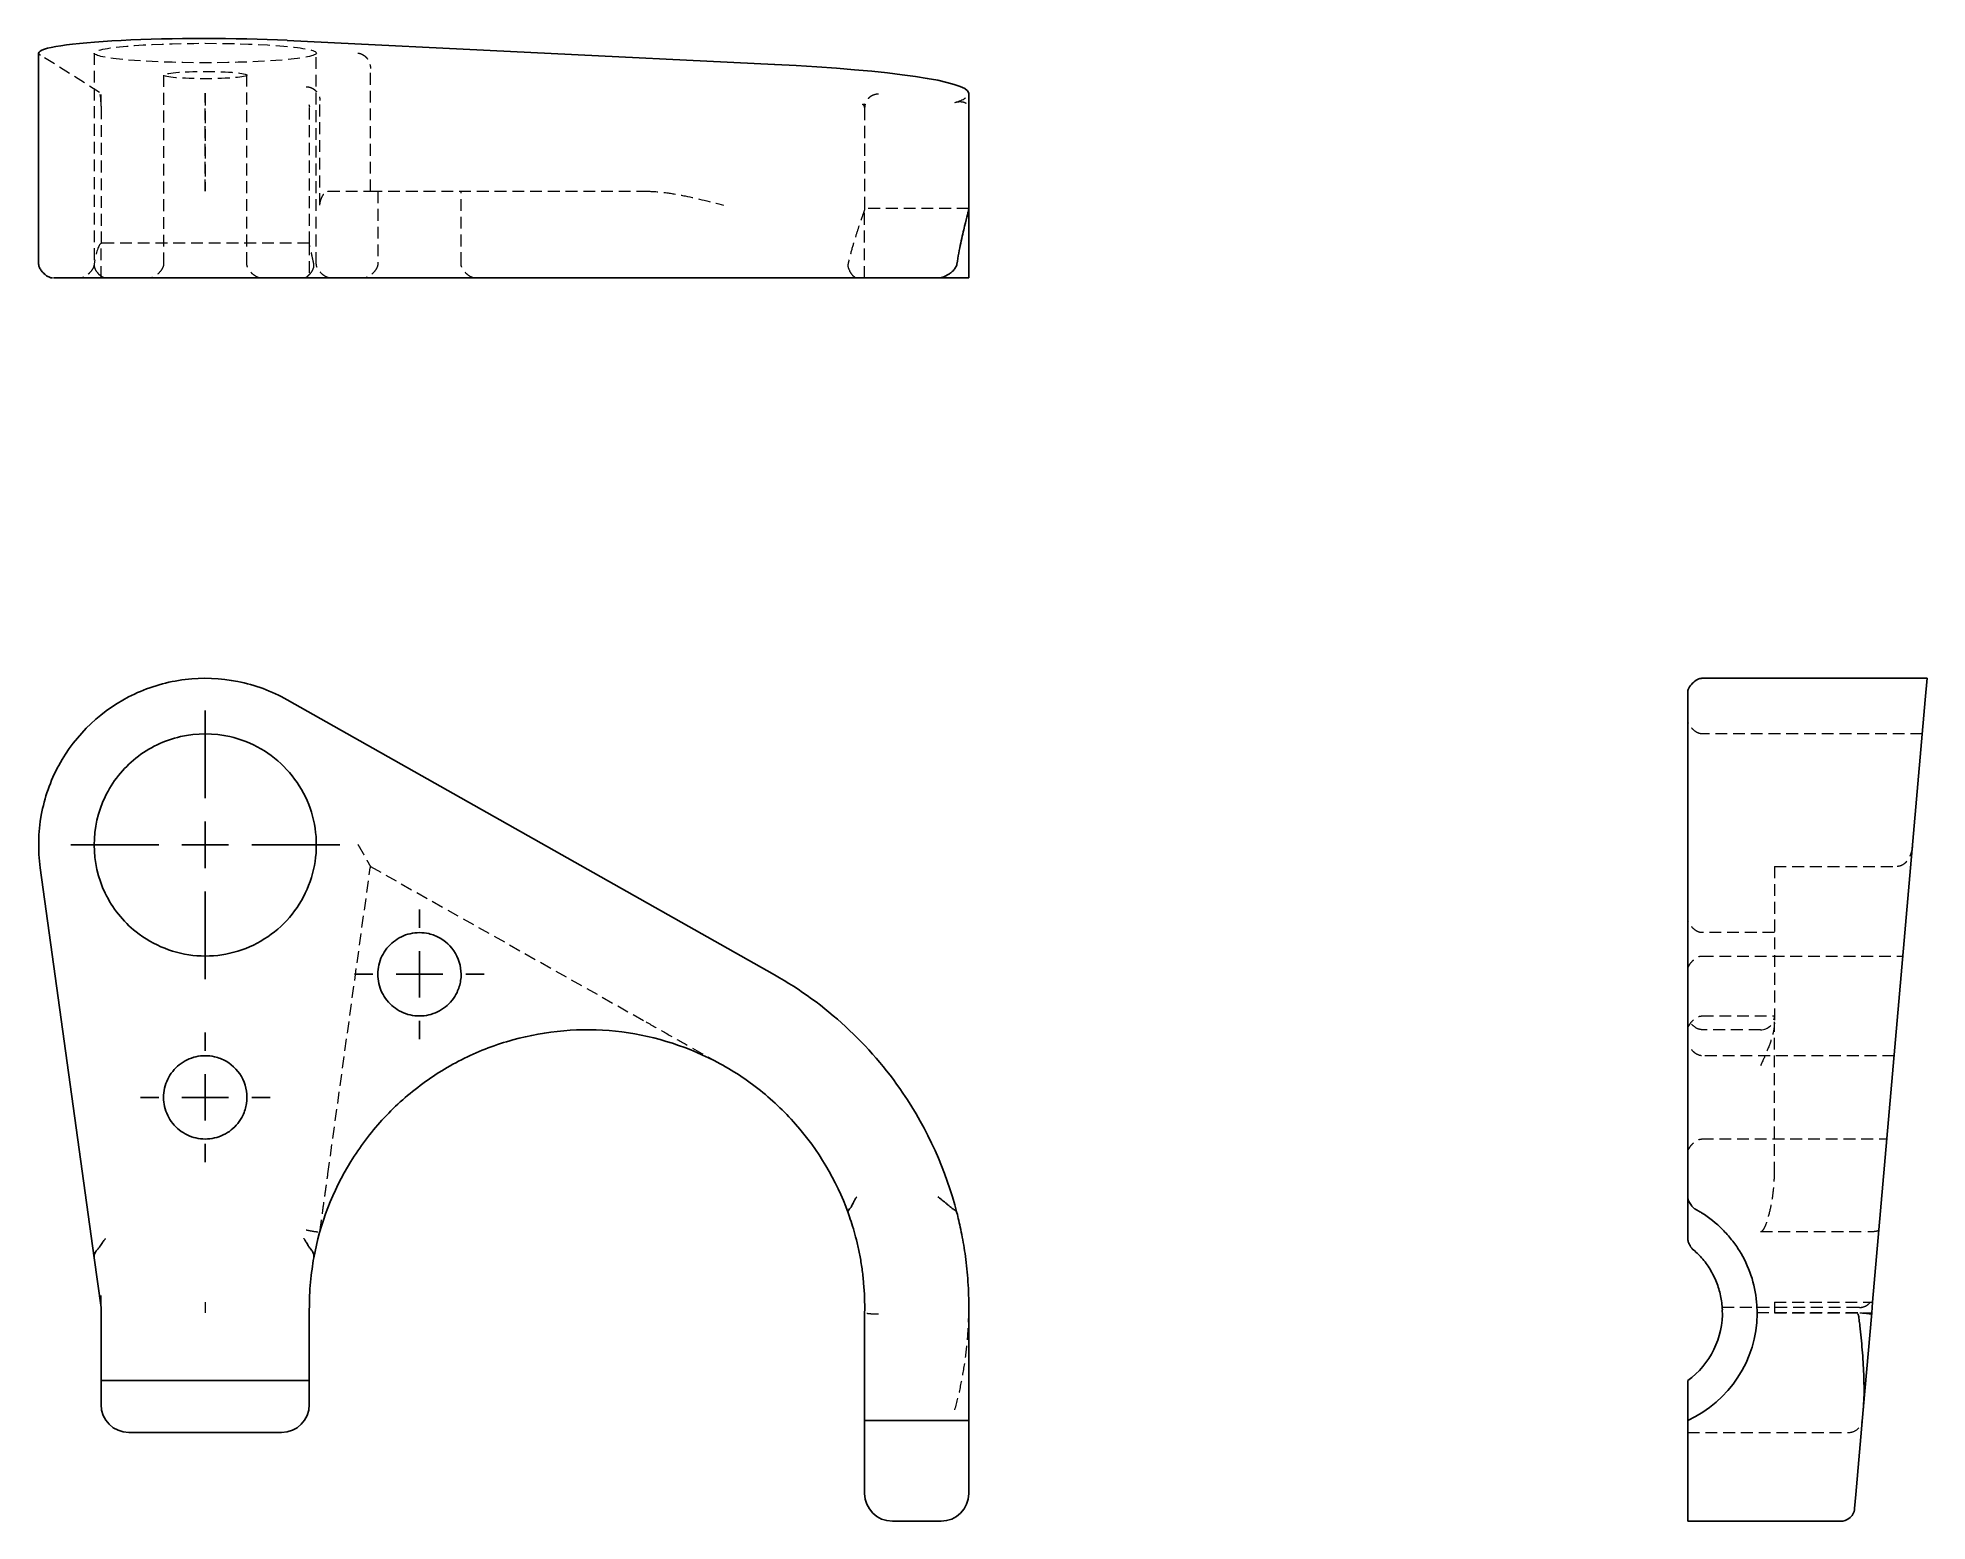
# Model space of a CAD drawing. Header units: millimetres. Extents: x 33 to 236, y 12 to 171.
import ezdxf

# ---------------------------------------------------------------- set-up
doc = ezdxf.new("R2010")
doc.units = ezdxf.units.MM
doc.linetypes.add('HIDDEN', pattern=[1.905, 1.27, -0.635])
doc.layers.add('10', color=7, linetype='Continuous')

# ---------------------------------------------------------------- blocks, each defined once
blk = doc.blocks.new('SW_CENTERMARKSYMBOL_0')
at = {"layer": '10', "color": 0}
for p, q in [((0, 5), (0, 14.43)), ((0, 0), (0, 2.5)), ((-5, 0), (-14.43, 0)), ((0, 0), (-2.5, 0)), ((0, 0), (0, -2.5)), ((0, 0), (2.5, 0)), ((5, 0), (14.43, 0)), ((0, -5), (0, -14.43))]:
    blk.add_line(p, q, dxfattribs=at)
blk = doc.blocks.new('SW_CENTERMARKSYMBOL_1')
at = {"layer": '10', "color": 0}
for p, q in [((0, 5), (0, 6.97)), ((0, 0), (0, 2.5)), ((-5, 0), (-6.97, 0)), ((0, 0), (-2.5, 0)), ((0, 0), (0, -2.5)), ((0, 0), (2.5, 0)), ((5, 0), (6.97, 0)), ((0, -5), (0, -6.97))]:
    blk.add_line(p, q, dxfattribs=at)
blk = doc.blocks.new('SW_CENTERMARKSYMBOL_2')
at = {"layer": '10', "color": 0}
for p, q in [((0, 5), (0, 6.97)), ((0, 0), (0, 2.5)), ((-5, 0), (-6.97, 0)), ((0, 0), (-2.5, 0)), ((0, 0), (0, -2.5)), ((0, 0), (2.5, 0)), ((5, 0), (6.97, 0)), ((0, -5), (0, -6.97))]:
    blk.add_line(p, q, dxfattribs=at)

msp = doc.modelspace()

# ---------------------------------------------------------------- linework, layer by layer
at = {"color": 7, "linetype": 'Continuous', "lineweight": 25}
for p, q in [((59.78, 170.66), (112.12, 168.08)), ((33.1, 169.3), (33.1, 146.64)), ((132.96, 165), (132.96, 152.55)), ((132.96, 152.6), (132.96, 145.15)), ((59.04, 145.15), (111.39, 145.15)), ((132.96, 145.15), (129.7, 145.15)), ((235.86, 102.18), (211.64, 102.18)), ((235.86, 102.18), (235.66, 99.87)), ((112.12, 70.33), (59.78, 99.87)), ((235.66, 99.87), (233.08, 70.33)), ((210.15, 98.57), (210.15, 69.03)), ((33.27, 81.83), (39.06, 39.96)), ((233.08, 70.33), (230, 35.21)), ((39.8, 34.63), (39.06, 39.96)), ((39.8, 26.78), (39.8, 34.63)), ((132.96, 35.21), (132.96, 34.05)), ((230, 35.21), (229.9, 34.05)), ((62.16, 34.37), (62.16, 26.78)), ((121.78, 22.5), (121.78, 34.05)), ((132.96, 33.95), (132.96, 22.5)), ((229.9, 34.05), (228.99, 23.66)), ((62.16, 26.78), (39.8, 26.78)), ((39.8, 26.78), (39.8, 24.2)), ((62.16, 24.2), (62.16, 26.78)), ((210.15, 24.2), (210.15, 26.78)), ((132.96, 22.5), (121.78, 22.5)), ((121.78, 22.5), (121.78, 14.67)), ((132.96, 14.67), (132.96, 22.5)), ((210.15, 24.2), (210.15, 22.5)), ((210.15, 14.67), (210.15, 22.5)), ((228.2, 14.54), (228.99, 23.66)), ((42.78, 21.21), (59.18, 21.21)), ((210.15, 14.67), (210.15, 11.69)), ((228.07, 13.05), (228.2, 14.54)), ((124.76, 11.69), (129.98, 11.69)), ((210.15, 11.69), (226.58, 11.69))]:
    msp.add_line(p, q, dxfattribs=at)
at = {"color": 7, "linetype": 'HIDDEN', "lineweight": 18}
for p, q in [((39.62, 165.07), (33.27, 169.08)), ((39.06, 169.3), (39.06, 146.64)), ((62.91, 146.64), (62.91, 169.3)), ((46.51, 166.93), (46.51, 146.64)), ((55.46, 146.64), (55.46, 166.93)), ((68.72, 154.46), (68.72, 167.62)), ((50.98, 164.95), (50.98, 154.46)), ((50.99, 154.46), (50.99, 165)), ((50.99, 164.9), (50.99, 165)), ((39.8, 163.59), (39.8, 163.46)), ((39.8, 163.46), (39.8, 148.85)), ((62.12, 163.78), (62.18, 163.54)), ((62.16, 163.46), (62.16, 148.83)), ((62.16, 163.43), (62.16, 148.87)), ((63.3, 152.97), (63.3, 164.19)), ((121.78, 163.4), (121.78, 152.6)), ((121.79, 152.55), (121.79, 163.46)), ((132.96, 163.4), (132.96, 152.6)), ((50.98, 154.46), (50.99, 154.46)), ((64.14, 154.45), (64.16, 154.46)), ((64.16, 154.46), (68.7, 154.46)), ((68.7, 154.46), (68.72, 154.46)), ((68.72, 154.46), (98.31, 154.46)), ((69.51, 154.46), (69.51, 146.64)), ((78.46, 146.64), (78.46, 154.46)), ((121.78, 145.15), (121.78, 152.6)), ((132.96, 152.6), (121.78, 152.6)), ((62.16, 148.87), (39.8, 148.87)), ((39.8, 145.15), (39.8, 148.85)), ((62.16, 148.87), (62.16, 145.15)), ((235.34, 96.21), (211.64, 96.21)), ((64.16, 48.99), (68.7, 81.83)), ((68.72, 81.98), (98.31, 65.29)), ((219.46, 81.98), (219.46, 65.29)), ((219.46, 81.98), (232.62, 81.98)), ((219.46, 74.87), (211.64, 74.87)), ((211.64, 72.36), (233.25, 72.36)), ((211.64, 65.93), (219.46, 65.93)), ((219.46, 48.99), (219.46, 65.29)), ((217.97, 64.44), (211.64, 64.44)), ((232.32, 61.66), (211.64, 61.66)), ((211.64, 52.72), (231.54, 52.72)), ((217.97, 42.78), (229.19, 42.78)), ((50.99, 35.21), (50.99, 34.05)), ((228.46, 34.63), (213.85, 34.63)), ((219.46, 35.21), (230, 35.21)), ((219.46, 35.21), (219.46, 34.05)), ((228.59, 34.63), (228.46, 34.63)), ((228.4, 34.05), (217.6, 34.05)), ((219.46, 34.05), (229.9, 34.05)), ((210.15, 21.21), (227.41, 21.21))]:
    msp.add_line(p, q, dxfattribs=at)
at = {"color": 7, "linetype": 'HIDDEN', "lineweight": 18, "flags": 128}
for points in [[(210.15, 46.52), (210.15, 46.52)], [(210.93, 45.21), (210.93, 45.21)], [(210.15, 42.04), (210.15, 42.04)], [(210.68, 40.9), (210.68, 40.9)]]:
    msp.add_lwpolyline(points, dxfattribs=at)
at = {"color": 7, "linetype": 'HIDDEN', "lineweight": 18}
for centre, radius, start, end in [((50.99, 84.29), 17.89, 352.1168, 352.5909), ((217.97, 65.93), 1.49, 270, 0), ((91.98, 34.63), 40.99, 179.1867, 180.8133)]:
    msp.add_arc(centre, radius, start, end, dxfattribs=at)
at = {"color": 7, "linetype": 'Continuous', "lineweight": 25}
for centre, radius, start, end in [((204.93, 34.05), 12.67, 0, 5.2759), ((204.93, 34.05), 8.94, 305.6853, 2.0517), ((204.93, 34.05), 12.67, 294.3157, 359.5453), ((42.78, 24.2), 2.98, 180, 270), ((59.18, 24.2), 2.98, 270, 0), ((124.76, 14.67), 2.98, 180, 270), ((129.98, 14.67), 2.98, 270, 0)]:
    msp.add_arc(centre, radius, start, end, dxfattribs=at)
for centre, major_axis, start_param, end_param in [((50.99, 169.3), (17.89, 0), 1.057086, 3.141593), ((91.98, 164.95), (40.99, 0), 0.014211, 1.057086)]:
    msp.add_ellipse(centre, major_axis=major_axis, ratio=0.087489, start_param=start_param, end_param=end_param, dxfattribs=at)
at = {"color": 7, "linetype": 'HIDDEN', "lineweight": 18}
for centre, major_axis, ratio, start_param, end_param in [((50.99, 169.3), (17.89, 0), 0.087489, 3.141593, 3.27918), ((91.98, 164.95), (40.99, 0), 0.087489, 3.127397, 3.155787), ((91.98, 164.95), (40.99, 0), 0.087489, 6.012162, 6.268974), ((39.88, 139.93), (0, 8.94), 0.138462, 0.065178, 0.722734)]:
    msp.add_ellipse(centre, major_axis=major_axis, ratio=ratio, start_param=start_param, end_param=end_param, dxfattribs=at)
for centre, major_axis in [((50.99, 169.3), (11.93, 0)), ((50.99, 166.93), (4.47, 0))]:
    msp.add_ellipse(centre, major_axis=major_axis, ratio=0.087489, dxfattribs=at)
for points, knots in [([(67.38, 169.3), (67.42, 169.29), (67.51, 169.28), (67.62, 169.25), (67.73, 169.21), (67.84, 169.16), (67.93, 169.1), (68.02, 169.05), (68.11, 168.98), (68.18, 168.92), (68.27, 168.83), (68.37, 168.71), (68.47, 168.56), (68.55, 168.4), (68.62, 168.24), (68.67, 168.06), (68.71, 167.89), (68.72, 167.77), (68.72, 167.71)], [0, 0, 0, 0, 0.073249, 0.143365, 0.210299, 0.274001, 0.334425, 0.391532, 0.44529, 0.495683, 0.54271, 0.624884, 0.700618, 0.770236, 0.834199, 0.893155, 0.948016, 1, 1, 1, 1]), ([(39.8, 163.59), (39.8, 163.77), (39.8, 163.96), (39.78, 164.3), (39.77, 164.46), (39.71, 164.87), (39.67, 165.04), (39.62, 165.07)], [0, 0, 0, 0, 0.25, 0.25, 0.5, 0.5, 1, 1, 1, 1]), ([(39.8, 163.59), (39.8, 164.01), (39.8, 164.74), (39.8, 165.04), (39.8, 165.07)], [0, 0, 0, 0, 0.571429, 1, 1, 1, 1]), ([(61.83, 165.68), (61.88, 165.68), (61.96, 165.68), (62.08, 165.66), (62.19, 165.63), (62.3, 165.6), (62.41, 165.55), (62.51, 165.5), (62.6, 165.45), (62.69, 165.39), (62.77, 165.32), (62.85, 165.25), (62.92, 165.18), (62.98, 165.1), (63.03, 165.02), (63.08, 164.95), (63.12, 164.87), (63.16, 164.79), (63.2, 164.71), (63.22, 164.63), (63.25, 164.56), (63.26, 164.48), (63.28, 164.41), (63.29, 164.34), (63.29, 164.27), (63.3, 164.23), (63.3, 164.21)], [0, 0, 0, 0, 0.054664, 0.108234, 0.160702, 0.212043, 0.262235, 0.311256, 0.359095, 0.405754, 0.451249, 0.495611, 0.538868, 0.581029, 0.622095, 0.66206, 0.700916, 0.738655, 0.775268, 0.810751, 0.845101, 0.878321, 0.910413, 0.941385, 0.971243, 1, 1, 1, 1]), ([(123.27, 164.89), (123.23, 164.89), (123.16, 164.89), (123.04, 164.87), (122.93, 164.85), (122.82, 164.82), (122.72, 164.78), (122.62, 164.74), (122.53, 164.69), (122.44, 164.64), (122.36, 164.58), (122.29, 164.52), (122.22, 164.45), (122.15, 164.39), (122.1, 164.32), (122.05, 164.24), (122, 164.17), (121.96, 164.1), (121.92, 164.02), (121.89, 163.95), (121.86, 163.88), (121.84, 163.81), (121.82, 163.74), (121.81, 163.67), (121.8, 163.6), (121.79, 163.53), (121.78, 163.47), (121.78, 163.43), (121.78, 163.41)], [0, 0, 0, 0, 0.050347, 0.099779, 0.148289, 0.195859, 0.242469, 0.2881, 0.332737, 0.376378, 0.419026, 0.4607, 0.501427, 0.541226, 0.580105, 0.618064, 0.655097, 0.691198, 0.726359, 0.760572, 0.793833, 0.826139, 0.857488, 0.887881, 0.917323, 0.945819, 0.973375, 1, 1, 1, 1]), ([(121.77, 163.46), (121.77, 163.52), (121.77, 163.63), (121.61, 163.74), (121.54, 163.79)], [0, 0, 0, 0, 0.5591599, 1, 1, 1, 1]), ([(121.56, 163.79), (121.64, 163.8), (121.8, 163.82), (121.83, 163.83), (121.85, 163.83)], [0, 0, 0, 0, 0.499712, 1, 1, 1, 1]), ([(131.47, 163.99), (131.71, 164.07), (131.91, 164.09), (132.27, 164.07), (132.42, 164.04), (132.67, 163.93), (132.77, 163.85), (132.87, 163.73), (132.9, 163.68), (132.93, 163.61), (132.94, 163.58), (132.95, 163.54), (132.95, 163.53), (132.96, 163.5), (132.96, 163.49), (132.96, 163.47), (132.96, 163.46), (132.96, 163.44), (132.96, 163.44), (132.96, 163.42), (132.96, 163.41), (132.96, 163.4)], [0, 0, 0, 0, 0.25, 0.25, 0.5, 0.5, 0.75, 0.75, 0.875, 0.875, 0.9375, 0.9375, 0.96875, 0.96875, 0.984375, 0.984375, 0.992188, 0.992188, 0.996094, 0.996094, 1, 1, 1, 1]), ([(63.3, 152.97), (63.3, 153), (63.3, 153.06), (63.31, 153.17), (63.35, 153.39), (63.45, 153.7), (63.61, 154.01), (63.82, 154.31), (63.96, 154.37), (64.04, 154.4)], [0, 0, 0, 0, 0.013826, 0.031925, 0.066526, 0.196455, 0.453265, 0.712957, 1, 1, 1, 1]), ([(98.31, 154.46), (99.02, 154.46), (99.72, 154.4), (101.11, 154.22), (101.81, 154.1), (103.88, 153.68), (105.26, 153.32), (106.63, 152.97)], [0, 0, 0, 0, 0.25, 0.25, 0.5, 0.5, 1, 1, 1, 1]), ([(121.77, 152.55), (121.77, 152.53), (121.77, 152.47), (121.61, 152.01), (121.34, 151.23), (120.98, 150.16), (120.56, 148.81), (120.22, 147.59), (120.04, 146.82), (120, 146.64)], [0, 0, 0, 0, 0.1139069, 0.2798609, 0.4408679, 0.6061873, 0.7743106, 0.9468308, 1, 1, 1, 1]), ([(62.64, 146.64), (62.58, 146.94), (62.45, 147.56), (62.29, 148.24), (62.18, 148.71), (62.17, 148.79), (62.17, 148.83)], [0, 0, 0, 0, 0.250143, 0.507342, 0.771562, 1, 1, 1, 1]), ([(39.06, 146.64), (39.05, 146.57), (39.04, 146.43), (38.89, 146.08), (38.56, 145.65), (38.13, 145.32), (37.78, 145.17), (37.63, 145.15), (37.57, 145.15)], [0, 0, 0, 0, 0.083884, 0.198412, 0.499385, 0.801272, 0.914733, 1, 1, 1, 1]), ([(39.06, 146.64), (39.05, 146.56), (39.05, 146.48), (39.08, 146.32), (39.11, 146.23), (39.21, 145.99), (39.32, 145.83), (39.45, 145.68)], [0, 0, 0, 0, 0.25, 0.25, 0.5, 0.5, 1, 1, 1, 1]), ([(46.51, 146.64), (46.51, 146.57), (46.49, 146.43), (46.34, 146.08), (46.02, 145.65), (45.58, 145.32), (45.24, 145.17), (45.09, 145.15), (45.02, 145.15)], [0, 0, 0, 0, 0.083872, 0.198373, 0.499298, 0.801193, 0.914705, 1, 1, 1, 1]), ([(56.95, 145.15), (56.88, 145.15), (56.74, 145.17), (56.39, 145.32), (55.95, 145.65), (55.63, 146.08), (55.48, 146.43), (55.46, 146.57), (55.46, 146.64)], [0, 0, 0, 0, 0.08514, 0.198708, 0.500629, 0.801615, 0.916111, 1, 1, 1, 1]), ([(62.31, 145.68), (62.44, 145.83), (62.53, 145.99), (62.65, 146.32), (62.67, 146.48), (62.64, 146.64)], [0, 0, 0, 0, 0.5, 0.5, 1, 1, 1, 1]), ([(64.4, 145.15), (64.34, 145.15), (64.19, 145.17), (63.84, 145.32), (63.41, 145.65), (63.08, 146.08), (62.93, 146.43), (62.92, 146.57), (62.91, 146.64)], [0, 0, 0, 0, 0.08525, 0.198713, 0.500595, 0.801575, 0.916107, 1, 1, 1, 1]), ([(69.51, 146.64), (69.51, 146.57), (69.49, 146.43), (69.34, 146.08), (69.01, 145.65), (68.58, 145.32), (68.23, 145.17), (68.08, 145.15), (68.02, 145.15)], [0, 0, 0, 0, 0.0838675, 0.1983582, 0.4992637, 0.8011627, 0.914694, 1, 1, 1, 1]), ([(79.95, 145.15), (79.88, 145.15), (79.73, 145.17), (79.38, 145.32), (78.95, 145.65), (78.63, 146.08), (78.47, 146.43), (78.46, 146.57), (78.45, 146.64)], [0, 0, 0, 0, 0.085122, 0.198718, 0.50065, 0.801629, 0.916113, 1, 1, 1, 1]), ([(120, 146.64), (119.97, 146.52), (119.98, 146.4), (120.05, 146.16), (120.1, 146.04), (120.16, 145.93)], [0, 0, 0, 0, 0.5, 0.5, 1, 1, 1, 1]), ([(40.28, 145.15), (40.26, 145.15), (40.22, 145.15), (40.15, 145.16), (40.07, 145.19), (39.96, 145.24), (39.85, 145.31), (39.73, 145.4), (39.62, 145.49), (39.54, 145.58), (39.48, 145.65), (39.45, 145.68)], [0, 0, 0, 0, 0.061158, 0.13793, 0.231559, 0.312218, 0.509847, 0.664996, 0.780857, 0.905214, 1, 1, 1, 1]), ([(61.56, 145.15), (61.58, 145.15), (61.61, 145.15), (61.65, 145.16), (61.7, 145.17), (61.77, 145.2), (61.85, 145.24), (61.95, 145.31), (62.04, 145.39), (62.1, 145.45), (62.16, 145.51), (62.23, 145.58), (62.28, 145.65), (62.31, 145.68)], [0, 0, 0, 0, 0.047293, 0.101109, 0.16171, 0.229344, 0.350712, 0.50651, 0.645779, 0.720105, 0.778725, 0.904248, 1, 1, 1, 1]), ([(120.93, 145.15), (120.92, 145.15), (120.88, 145.15), (120.83, 145.16), (120.77, 145.19), (120.72, 145.22), (120.66, 145.27), (120.59, 145.33), (120.5, 145.42), (120.41, 145.54), (120.33, 145.66), (120.26, 145.76), (120.21, 145.85), (120.18, 145.9), (120.16, 145.93)], [0, 0, 0, 0, 0.047267, 0.104459, 0.172339, 0.251731, 0.309385, 0.393013, 0.531922, 0.674, 0.791907, 0.871943, 0.94146, 1, 1, 1, 1]), ([(211.64, 96.21), (211.57, 96.22), (211.43, 96.23), (211.08, 96.38), (210.65, 96.71), (210.32, 97.14), (210.17, 97.49), (210.15, 97.64), (210.15, 97.7)], [0, 0, 0, 0, 0.083893, 0.198424, 0.499415, 0.801302, 0.914771, 1, 1, 1, 1]), ([(67.38, 84.32), (67.42, 84.25), (67.51, 84.11), (67.62, 83.91), (67.73, 83.72), (67.84, 83.54), (67.93, 83.37), (68.02, 83.21), (68.11, 83.06), (68.18, 82.93), (68.27, 82.77), (68.37, 82.59), (68.47, 82.41), (68.55, 82.26), (68.62, 82.14), (68.67, 82.06), (68.71, 82), (68.72, 81.99), (68.72, 81.98)], [0, 0, 0, 0, 0.073249, 0.143365, 0.210299, 0.274001, 0.334425, 0.391532, 0.44529, 0.495683, 0.54271, 0.624884, 0.700618, 0.770236, 0.834199, 0.893155, 0.948016, 1, 1, 1, 1]), ([(234.3, 84.32), (234.29, 84.25), (234.28, 84.11), (234.25, 83.91), (234.21, 83.72), (234.16, 83.54), (234.1, 83.37), (234.05, 83.21), (233.98, 83.06), (233.92, 82.93), (233.83, 82.77), (233.71, 82.59), (233.56, 82.41), (233.4, 82.26), (233.24, 82.14), (233.06, 82.06), (232.89, 82), (232.77, 81.99), (232.71, 81.98)], [0, 0, 0, 0, 0.073249, 0.143365, 0.210299, 0.274001, 0.334425, 0.391532, 0.44529, 0.495683, 0.54271, 0.624884, 0.700618, 0.770236, 0.834199, 0.893155, 0.948016, 1, 1, 1, 1]), ([(211.64, 74.87), (211.57, 74.88), (211.43, 74.89), (211.08, 75.04), (210.65, 75.37), (210.32, 75.8), (210.17, 76.15), (210.15, 76.3), (210.15, 76.36)], [0, 0, 0, 0, 0.083886, 0.198369, 0.499348, 0.80128, 0.914876, 1, 1, 1, 1]), ([(210.15, 70.87), (210.15, 70.93), (210.17, 71.08), (210.32, 71.43), (210.65, 71.86), (211.08, 72.19), (211.43, 72.34), (211.57, 72.35), (211.64, 72.36)], [0, 0, 0, 0, 0.085259, 0.198738, 0.50064, 0.801608, 0.916125, 1, 1, 1, 1]), ([(98.31, 65.29), (99.02, 64.89), (99.72, 64.49), (101.11, 63.71), (101.81, 63.31), (103.88, 62.14), (105.26, 61.37), (106.63, 60.6)], [0, 0, 0, 0, 0.25, 0.25, 0.5, 0.5, 1, 1, 1, 1]), ([(210.15, 64.44), (210.15, 64.5), (210.17, 64.65), (210.32, 65), (210.65, 65.43), (211.08, 65.76), (211.43, 65.91), (211.57, 65.92), (211.64, 65.93)], [0, 0, 0, 0, 0.085092, 0.198703, 0.500644, 0.801634, 0.916114, 1, 1, 1, 1]), ([(211.64, 64.45), (211.5, 64.47), (211.19, 64.52), (210.64, 64.92), (210.22, 65.44), (210.17, 65.7), (210.15, 65.82)], [0, 0, 0, 0, 0.224924, 0.495697, 0.76899, 1, 1, 1, 1]), ([(219.46, 65.2), (219.44, 64.98), (219.42, 64.52), (219.18, 63.52), (218.71, 62.21), (218.22, 61.14), (217.97, 60.6), (217.97, 60.6)], [0, 0, 0, 0, 0.138601, 0.296328, 0.646132, 0.996863, 1, 1, 1, 1]), ([(211.64, 61.66), (211.57, 61.66), (211.43, 61.68), (211.08, 61.83), (210.65, 62.16), (210.32, 62.59), (210.17, 62.94), (210.15, 63.09), (210.15, 63.15)], [0, 0, 0, 0, 0.083888, 0.198383, 0.499369, 0.801291, 0.91486, 1, 1, 1, 1]), ([(210.15, 51.23), (210.15, 51.29), (210.17, 51.44), (210.32, 51.79), (210.65, 52.22), (211.08, 52.54), (211.43, 52.7), (211.57, 52.71), (211.64, 52.72)], [0, 0, 0, 0, 0.085113, 0.198695, 0.500626, 0.80162, 0.916112, 1, 1, 1, 1]), ([(63.3, 42.78), (63.3, 42.78), (63.3, 42.82), (63.32, 42.91), (63.32, 42.96), (63.35, 43.14), (63.36, 43.26), (63.42, 43.63), (63.45, 43.89), (63.56, 44.68), (63.63, 45.21), (63.78, 46.27), (63.86, 46.81), (64.01, 47.9), (64.08, 48.44), (64.16, 48.99)], [0, 0, 0, 0, 0.03125, 0.03125, 0.0625, 0.0625, 0.125, 0.125, 0.25, 0.25, 0.5, 0.5, 0.75, 0.75, 1, 1, 1, 1]), ([(217.97, 42.78), (218.04, 42.78), (218.11, 42.82), (218.21, 42.91), (218.25, 42.96), (218.37, 43.14), (218.43, 43.26), (218.59, 43.63), (218.68, 43.89), (218.91, 44.68), (219.04, 45.21), (219.24, 46.27), (219.32, 46.81), (219.43, 47.9), (219.46, 48.44), (219.46, 48.99)], [0, 0, 0, 0, 0.03125, 0.03125, 0.0625, 0.0625, 0.125, 0.125, 0.25, 0.25, 0.5, 0.5, 0.75, 0.75, 1, 1, 1, 1]), ([(61.83, 42.96), (61.88, 42.95), (61.96, 42.93), (62.08, 42.91), (62.19, 42.89), (62.3, 42.86), (62.41, 42.85), (62.51, 42.83), (62.6, 42.81), (62.69, 42.8), (62.77, 42.79), (62.85, 42.78), (62.92, 42.77), (62.98, 42.76), (63.03, 42.76), (63.08, 42.76), (63.12, 42.75), (63.16, 42.75), (63.2, 42.75), (63.22, 42.76), (63.25, 42.76), (63.26, 42.76), (63.28, 42.76), (63.29, 42.77), (63.29, 42.77), (63.3, 42.78), (63.3, 42.78)], [0, 0, 0, 0, 0.054664, 0.108234, 0.160702, 0.212043, 0.262235, 0.311256, 0.359095, 0.405754, 0.451249, 0.495611, 0.538868, 0.581029, 0.622095, 0.66206, 0.700916, 0.738655, 0.775268, 0.810751, 0.845101, 0.878321, 0.910413, 0.941385, 0.971243, 1, 1, 1, 1]), ([(230.68, 42.96), (230.68, 42.95), (230.68, 42.93), (230.66, 42.91), (230.63, 42.89), (230.6, 42.86), (230.55, 42.85), (230.5, 42.83), (230.45, 42.81), (230.39, 42.8), (230.32, 42.79), (230.25, 42.78), (230.18, 42.77), (230.1, 42.76), (230.02, 42.76), (229.95, 42.76), (229.87, 42.75), (229.79, 42.75), (229.71, 42.75), (229.63, 42.76), (229.56, 42.76), (229.48, 42.76), (229.41, 42.76), (229.34, 42.77), (229.27, 42.77), (229.23, 42.78), (229.21, 42.78)], [0, 0, 0, 0, 0.054664, 0.108234, 0.160702, 0.212043, 0.262235, 0.311256, 0.359095, 0.405754, 0.451249, 0.495611, 0.538868, 0.581029, 0.622095, 0.66206, 0.700916, 0.738655, 0.775268, 0.810751, 0.845101, 0.878321, 0.910413, 0.941385, 0.971243, 1, 1, 1, 1]), ([(39.8, 34.63), (39.8, 34.63), (39.8, 34.96), (39.8, 35.68), (39.8, 35.99)], [0, 0, 0, 0, 0.571429, 1, 1, 1, 1]), ([(228.59, 34.63), (229.01, 34.63), (229.74, 34.96), (230.04, 35.68), (230.07, 35.99)], [0, 0, 0, 0, 0.571429, 1, 1, 1, 1]), ([(228.59, 34.63), (228.77, 34.63), (228.96, 34.67), (229.3, 34.8), (229.46, 34.9), (229.87, 35.27), (230.04, 35.61), (230.07, 35.98)], [0, 0, 0, 0, 0.25, 0.25, 0.5, 0.5, 1, 1, 1, 1]), ([(123.27, 33.9), (123.23, 33.9), (123.16, 33.9), (123.04, 33.91), (122.93, 33.91), (122.82, 33.91), (122.72, 33.92), (122.62, 33.92), (122.53, 33.93), (122.44, 33.93), (122.36, 33.94), (122.29, 33.95), (122.22, 33.95), (122.15, 33.96), (122.1, 33.97), (122.05, 33.97), (122, 33.98), (121.96, 33.99), (121.92, 33.99), (121.89, 34), (121.86, 34.01), (121.84, 34.01), (121.82, 34.02), (121.81, 34.02), (121.8, 34.03), (121.79, 34.04), (121.78, 34.04), (121.78, 34.05), (121.78, 34.05)], [0, 0, 0, 0, 0.050347, 0.099779, 0.148289, 0.195859, 0.242469, 0.2881, 0.332737, 0.376378, 0.419026, 0.4607, 0.501427, 0.541226, 0.580105, 0.618064, 0.655097, 0.691198, 0.726359, 0.760572, 0.793833, 0.826139, 0.857488, 0.887881, 0.917323, 0.945819, 0.973375, 1, 1, 1, 1]), ([(131.47, 23.66), (131.71, 24.5), (131.91, 25.34), (132.27, 27.05), (132.42, 27.91), (132.67, 29.64), (132.77, 30.51), (132.87, 31.81), (132.9, 32.24), (132.93, 32.89), (132.94, 33.11), (132.95, 33.43), (132.95, 33.54), (132.96, 33.7), (132.96, 33.76), (132.96, 33.84), (132.96, 33.86), (132.96, 33.9), (132.96, 33.91), (132.96, 33.94), (132.96, 33.95), (132.96, 33.95)], [0, 0, 0, 0, 0.25, 0.25, 0.5, 0.5, 0.75, 0.75, 0.875, 0.875, 0.9375, 0.9375, 0.96875, 0.96875, 0.984375, 0.984375, 0.992188, 0.992188, 0.996094, 0.996094, 1, 1, 1, 1]), ([(229.89, 33.9), (229.89, 33.9), (229.89, 33.9), (229.87, 33.91), (229.85, 33.91), (229.82, 33.91), (229.78, 33.92), (229.74, 33.92), (229.69, 33.93), (229.64, 33.93), (229.58, 33.94), (229.52, 33.95), (229.45, 33.95), (229.39, 33.96), (229.32, 33.97), (229.24, 33.97), (229.17, 33.98), (229.1, 33.99), (229.02, 33.99), (228.95, 34), (228.88, 34.01), (228.81, 34.01), (228.74, 34.02), (228.67, 34.02), (228.6, 34.03), (228.53, 34.04), (228.47, 34.04), (228.43, 34.05), (228.41, 34.05)], [0, 0, 0, 0, 0.050347, 0.099779, 0.148289, 0.195859, 0.242469, 0.2881, 0.332737, 0.376378, 0.419026, 0.4607, 0.501427, 0.541226, 0.580105, 0.618064, 0.655097, 0.691198, 0.726359, 0.760572, 0.793833, 0.826139, 0.857488, 0.887881, 0.917323, 0.945819, 0.973375, 1, 1, 1, 1]), ([(227.41, 21.21), (227.73, 21.21), (228.47, 21.46), (228.86, 22.16), (228.9, 22.57)], [0, 0, 0, 0, 0.428571, 1, 1, 1, 1])]:
    msp.add_open_spline(points, degree=3, knots=knots, dxfattribs=at)
for points in [[(68.72, 167.71), (68.72, 167.68), (68.72, 167.65), (68.72, 167.62)], [(63.3, 164.19), (63.3, 164.19), (63.3, 164.2), (63.3, 164.21)], [(68.72, 81.98), (68.72, 81.98), (68.72, 81.98), (68.72, 81.98)], [(232.71, 81.98), (232.68, 81.98), (232.65, 81.98), (232.62, 81.98)], [(229.19, 42.78), (229.19, 42.78), (229.2, 42.78), (229.21, 42.78)]]:
    msp.add_open_spline(points, degree=3, dxfattribs=at)
at = {"color": 7, "linetype": 'Continuous', "lineweight": 25}
for points, knots in [([(131.69, 146.64), (131.82, 147.47), (131.96, 148.22), (132.18, 149.24), (132.25, 149.56), (132.39, 150.17), (132.45, 150.45), (132.64, 151.21), (132.74, 151.63), (132.9, 152.25), (132.95, 152.46), (132.96, 152.55)], [0, 0, 0, 0, 0.25, 0.25, 0.375, 0.375, 0.5, 0.5, 0.75, 0.75, 1, 1, 1, 1]), ([(33.1, 146.64), (33.1, 146.59), (33.11, 146.5), (33.17, 146.29), (33.31, 146.05), (33.48, 145.81), (33.64, 145.65), (33.8, 145.5), (33.96, 145.38), (34.12, 145.28), (34.28, 145.21), (34.44, 145.17), (34.54, 145.15), (34.6, 145.15), (34.6, 145.15)], [0, 0, 0, 0, 0.043566, 0.093209, 0.208315, 0.270121, 0.332439, 0.393784, 0.455486, 0.521522, 0.635457, 0.772621, 0.993625, 1, 1, 1, 1]), ([(131.28, 145.93), (131.37, 146.04), (131.46, 146.15), (131.61, 146.38), (131.67, 146.51), (131.69, 146.64)], [0, 0, 0, 0, 0.5, 0.5, 1, 1, 1, 1]), ([(34.71, 145.15), (34.72, 145.15), (34.78, 145.15), (35.19, 145.15), (35.94, 145.15), (37.02, 145.15), (38.36, 145.15), (39.94, 145.15), (41.74, 145.15), (43.7, 145.15), (45.82, 145.15), (48.03, 145.15), (50.3, 145.15), (52.58, 145.15), (54.83, 145.15), (57.01, 145.15), (58.37, 145.15), (59.04, 145.15)], [0, 0, 0, 0, 0.016573, 0.086853, 0.157148, 0.227381, 0.297594, 0.367827, 0.438055, 0.50826, 0.578496, 0.648782, 0.719054, 0.789289, 0.859498, 0.929726, 1, 1, 1, 1]), ([(111.39, 145.15), (115.7, 145.15), (119.54, 145.15), (124.22, 145.15), (125.59, 145.15), (127.93, 145.15), (128.9, 145.15), (129.65, 145.15)], [0, 0, 0, 0, 0.5, 0.5, 0.75, 0.75, 1, 1, 1, 1]), ([(129.65, 145.15), (129.68, 145.15), (129.74, 145.15), (129.84, 145.16), (129.95, 145.18), (130.1, 145.22), (130.3, 145.29), (130.55, 145.39), (130.78, 145.53), (130.96, 145.65), (131.09, 145.75), (131.19, 145.84), (131.25, 145.9), (131.28, 145.93)], [0, 0, 0, 0, 0.0486213, 0.1048969, 0.1691548, 0.2416994, 0.3579589, 0.5266572, 0.6857682, 0.7939015, 0.8742527, 0.9429334, 1, 1, 1, 1]), ([(59.78, 99.87), (58.13, 100.8), (54.53, 102.13), (48.79, 102.34), (41.41, 100.24), (35.62, 94.79), (33.09, 87.54), (33.01, 83.71), (33.27, 81.83)], [12.230414, 12.230414, 12.230414, 12.230414, 12.927789, 13.625164, 14.322539, 15.71729, 16.414665, 17.11204, 17.11204, 17.11204, 17.11204]), ([(211.64, 102.17), (211.57, 102.17), (211.43, 102.16), (211.08, 102.01), (210.65, 101.67), (210.31, 101.23), (210.17, 100.88), (210.15, 100.73), (210.15, 100.67)], [0, 0, 0, 0, 0.088917, 0.204583, 0.500788, 0.797297, 0.911226, 1, 1, 1, 1]), ([(210.15, 100.67), (210.15, 100.73), (210.15, 100.59), (210.15, 99.88), (210.15, 99.31), (210.15, 98.57)], [0, 0, 0, 0, 0.5, 0.5, 1, 1, 1, 1]), ([(39.06, 84.29), (39.06, 86.07), (39.87, 89.64), (43.3, 93.93), (48.24, 96.31), (53.12, 96.31), (58.16, 94.33), (62.4, 89.78), (63.32, 83.63), (61.89, 79.04), (59.19, 75.05), (54.88, 72.57), (48.88, 72.12), (43.68, 74.16), (39.87, 78.94), (39.06, 82.5), (39.06, 84.29)], [0, 0, 0, 0, 0.804162, 1.608324, 2.412486, 3.216649, 3.752757, 4.824973, 5.897189, 6.433297, 6.969405, 8.041621, 8.57773, 9.649946, 10.454108, 11.25827, 11.25827, 11.25827, 11.25827]), ([(69.51, 70.4), (69.51, 71.07), (69.82, 72.41), (71.1, 74.01), (72.95, 74.91), (74.78, 74.91), (76.67, 74.17), (78.26, 72.46), (78.61, 70.15), (78.01, 68.21), (76.87, 66.78), (75.01, 65.89), (72.95, 65.89), (71.1, 66.78), (69.82, 68.39), (69.51, 69.73), (69.51, 70.4)], [0, 0, 0, 0, 0.357405, 0.714811, 1.072216, 1.429622, 1.667892, 2.144432, 2.620973, 2.859243, 3.216649, 3.574054, 3.931459, 4.288865, 4.64627, 5.003676, 5.003676, 5.003676, 5.003676]), ([(131.69, 44.8), (130.51, 49.38), (125.92, 59.57), (117.6, 67.24), (112.12, 70.33)], [-0.106574, -0.106574, -0.106574, -0.106574, 1.724871, 4.166797, 4.166797, 4.166797, 4.166797]), ([(210.15, 69.03), (210.15, 66.6), (210.15, 63.35), (210.15, 57.59), (210.15, 55.52), (210.15, 51.17), (210.15, 48.88), (210.15, 46.52)], [0, 0, 0, 0, 0.5, 0.5, 0.75, 0.75, 1, 1, 1, 1]), ([(62.64, 39.96), (63.31, 43.65), (65.33, 48.88), (69.84, 54.87), (73.96, 58.6), (78.74, 61.54), (85.7, 64.19), (95.1, 64.99), (104.16, 62.28), (110.41, 58.28), (115.86, 53.14), (118.73, 48.31), (120, 44.8)], [-0.192358, -0.192358, -0.192358, -0.192358, 1.372679, 2.155197, 2.937715, 3.720234, 4.502752, 6.067789, 7.632825, 8.415344, 9.197862, 10.762899, 10.762899, 10.762899, 10.762899]), ([(46.51, 57.19), (46.51, 57.86), (46.82, 59.19), (48.1, 60.8), (49.96, 61.7), (51.79, 61.7), (53.68, 60.95), (55.27, 59.25), (55.61, 56.94), (55.01, 55), (53.87, 53.57), (52.01, 52.68), (49.96, 52.68), (48.1, 53.57), (46.82, 55.18), (46.51, 56.52), (46.51, 57.19)], [0, 0, 0, 0, 0.357405, 0.714811, 1.072216, 1.429622, 1.667892, 2.144432, 2.620973, 2.859243, 3.216649, 3.574054, 3.931459, 4.288865, 4.64627, 5.003676, 5.003676, 5.003676, 5.003676]), ([(120, 44.8), (119.97, 44.87), (119.98, 44.94), (120.05, 45.08), (120.1, 45.15), (120.16, 45.21)], [0, 0, 0, 0, 0.5, 0.5, 1, 1, 1, 1]), ([(121.78, 34.05), (121.8, 35.14), (121.77, 36.21), (121.63, 37.77), (121.57, 38.29), (121.43, 39.28), (121.35, 39.77), (121.17, 40.69), (121.07, 41.14), (120.87, 42), (120.76, 42.41), (120.54, 43.17), (120.43, 43.53), (120.21, 44.2), (120.1, 44.51), (120, 44.8)], [0, 0, 0, 0, 0.25, 0.25, 0.375, 0.375, 0.5, 0.5, 0.625, 0.625, 0.75, 0.75, 0.875, 0.875, 1, 1, 1, 1]), ([(120.93, 46.52), (120.92, 46.5), (120.88, 46.44), (120.83, 46.36), (120.77, 46.26), (120.72, 46.16), (120.66, 46.05), (120.59, 45.92), (120.5, 45.75), (120.41, 45.57), (120.33, 45.43), (120.26, 45.33), (120.21, 45.26), (120.18, 45.22), (120.16, 45.21)], [0, 0, 0, 0, 0.047267, 0.104459, 0.172339, 0.251731, 0.309385, 0.393013, 0.531922, 0.674, 0.791907, 0.871943, 0.94146, 1, 1, 1, 1]), ([(129.65, 46.52), (129.68, 46.5), (129.74, 46.45), (129.84, 46.37), (129.95, 46.28), (130.1, 46.16), (130.3, 45.99), (130.55, 45.79), (130.78, 45.59), (130.96, 45.44), (131.09, 45.34), (131.19, 45.26), (131.25, 45.22), (131.28, 45.21)], [0, 0, 0, 0, 0.0486213, 0.1048969, 0.1691548, 0.2416994, 0.3579589, 0.5266572, 0.6857682, 0.7939015, 0.8742527, 0.9429334, 1, 1, 1, 1]), ([(131.28, 45.21), (131.37, 45.15), (131.46, 45.09), (131.61, 44.95), (131.67, 44.88), (131.69, 44.8)], [0, 0, 0, 0, 0.5, 0.5, 1, 1, 1, 1]), ([(131.69, 44.8), (131.82, 44.28), (131.96, 43.68), (132.18, 42.65), (132.25, 42.29), (132.39, 41.52), (132.45, 41.13), (132.64, 39.9), (132.74, 39.02), (132.9, 37.15), (132.95, 36.2), (132.96, 35.21)], [0, 0, 0, 0, 0.25, 0.25, 0.375, 0.375, 0.5, 0.5, 0.75, 0.75, 1, 1, 1, 1]), ([(210.15, 46.52), (210.15, 46.5), (210.15, 46.45), (210.16, 46.37), (210.18, 46.28), (210.22, 46.16), (210.29, 45.99), (210.39, 45.79), (210.53, 45.59), (210.65, 45.44), (210.75, 45.34), (210.84, 45.26), (210.9, 45.22), (210.93, 45.21)], [0, 0, 0, 0, 0.0486213, 0.1048969, 0.1691548, 0.2416994, 0.3579589, 0.5266572, 0.6857682, 0.7939015, 0.8742527, 0.9429334, 1, 1, 1, 1]), ([(210.15, 46.41), (210.15, 46), (210.15, 44.59), (210.15, 43.1), (210.15, 42.04)], [0, 0, 0, 0, 0.288347, 1, 1, 1, 1]), ([(210.93, 45.21), (211.04, 45.15), (211.15, 45.09), (211.38, 44.95), (211.51, 44.88), (211.64, 44.8)], [0, 0, 0, 0, 0.5, 0.5, 1, 1, 1, 1]), ([(211.64, 44.8), (212.47, 44.28), (213.22, 43.68), (214.24, 42.65), (214.56, 42.29), (215.17, 41.52), (215.45, 41.13), (216.21, 39.9), (216.63, 39.02), (217.25, 37.15), (217.46, 36.2), (217.55, 35.21)], [0, 0, 0, 0, 0.25, 0.25, 0.375, 0.375, 0.5, 0.5, 0.75, 0.75, 1, 1, 1, 1]), ([(39.06, 39.96), (39.05, 40.05), (39.05, 40.14), (39.08, 40.31), (39.11, 40.39), (39.21, 40.63), (39.32, 40.77), (39.45, 40.9)], [0, 0, 0, 0, 0.25, 0.25, 0.5, 0.5, 1, 1, 1, 1]), ([(40.28, 42.04), (40.26, 42.02), (40.22, 41.96), (40.15, 41.87), (40.07, 41.77), (39.96, 41.62), (39.85, 41.44), (39.73, 41.26), (39.62, 41.11), (39.54, 40.99), (39.48, 40.93), (39.45, 40.9)], [0, 0, 0, 0, 0.061158, 0.13793, 0.231559, 0.312218, 0.509847, 0.664996, 0.780857, 0.905214, 1, 1, 1, 1]), ([(61.56, 42.04), (61.58, 42.02), (61.61, 41.98), (61.65, 41.92), (61.7, 41.84), (61.77, 41.74), (61.85, 41.6), (61.95, 41.43), (62.04, 41.29), (62.1, 41.18), (62.16, 41.09), (62.23, 40.99), (62.28, 40.93), (62.31, 40.9)], [0, 0, 0, 0, 0.047293, 0.101109, 0.16171, 0.229344, 0.350712, 0.50651, 0.645779, 0.720105, 0.778725, 0.904248, 1, 1, 1, 1]), ([(62.31, 40.9), (62.44, 40.77), (62.53, 40.63), (62.65, 40.31), (62.67, 40.14), (62.64, 39.96)], [0, 0, 0, 0, 0.5, 0.5, 1, 1, 1, 1]), ([(210.15, 42.04), (210.15, 42.02), (210.15, 41.98), (210.16, 41.92), (210.17, 41.84), (210.2, 41.74), (210.24, 41.6), (210.31, 41.43), (210.39, 41.29), (210.45, 41.18), (210.51, 41.09), (210.58, 40.99), (210.65, 40.93), (210.68, 40.9)], [0, 0, 0, 0, 0.047293, 0.101109, 0.16171, 0.229344, 0.350712, 0.50651, 0.645779, 0.720105, 0.778725, 0.904248, 1, 1, 1, 1]), ([(210.68, 40.9), (210.83, 40.77), (210.99, 40.63), (211.32, 40.31), (211.48, 40.14), (211.64, 39.96)], [0, 0, 0, 0, 0.5, 0.5, 1, 1, 1, 1]), ([(62.64, 39.96), (62.57, 39.58), (62.51, 39.17), (62.39, 38.3), (62.33, 37.84), (62.24, 36.88), (62.21, 36.39), (62.17, 35.4), (62.16, 34.89), (62.16, 34.37)], [0, 0, 0, 0, 0.25, 0.25, 0.5, 0.5, 0.75, 0.75, 1, 1, 1, 1]), ([(211.64, 39.96), (211.98, 39.58), (212.28, 39.17), (212.81, 38.3), (213.04, 37.84), (213.43, 36.88), (213.57, 36.39), (213.79, 35.4), (213.85, 34.89), (213.87, 34.37)], [0, 0, 0, 0, 0.25, 0.25, 0.5, 0.5, 0.75, 0.75, 1, 1, 1, 1]), ([(228.99, 23.66), (229.07, 24.5), (229.09, 25.34), (229.07, 27.05), (229.04, 27.91), (228.93, 29.64), (228.85, 30.51), (228.73, 31.81), (228.68, 32.24), (228.61, 32.89), (228.58, 33.11), (228.54, 33.43), (228.53, 33.54), (228.5, 33.7), (228.49, 33.76), (228.47, 33.84), (228.46, 33.86), (228.44, 33.9), (228.44, 33.91), (228.42, 33.94), (228.41, 33.95), (228.4, 33.95)], [0, 0, 0, 0, 0.25, 0.25, 0.5, 0.5, 0.75, 0.75, 0.875, 0.875, 0.9375, 0.9375, 0.96875, 0.96875, 0.984375, 0.984375, 0.992188, 0.992188, 0.996094, 0.996094, 1, 1, 1, 1]), ([(226.58, 11.69), (226.9, 11.69), (227.63, 11.93), (228.03, 12.63), (228.07, 13.05)], [0, 0, 0, 0, 0.428571, 1, 1, 1, 1])]:
    msp.add_open_spline(points, degree=3, knots=knots, dxfattribs=at)
for points in [[(132.96, 34.05), (132.96, 34.01), (132.96, 33.98), (132.96, 33.95)], [(217.6, 34.05), (217.6, 34.01), (217.6, 33.98), (217.6, 33.95)]]:
    msp.add_open_spline(points, degree=3, dxfattribs=at)

# ---------------------------------------------------------------- block references
at = {"layer": '10'}
for name, p in [('SW_CENTERMARKSYMBOL_0', (50.99, 84.29)), ('SW_CENTERMARKSYMBOL_1', (73.98, 70.4)), ('SW_CENTERMARKSYMBOL_2', (50.99, 57.19))]:
    msp.add_blockref(name, p, dxfattribs=at)

doc.saveas('drawing.dxf')
